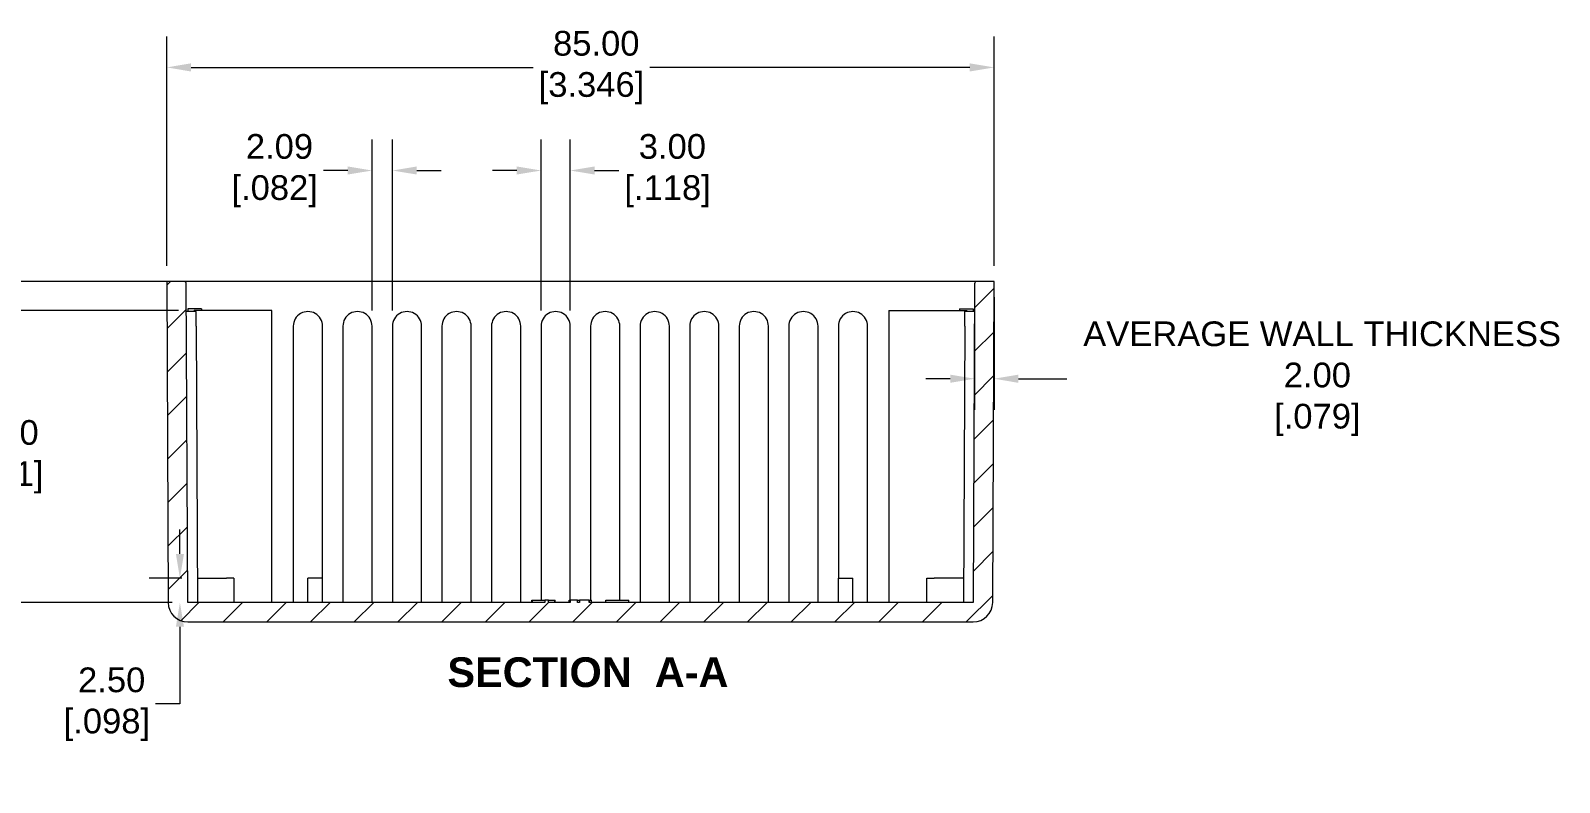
# Model space of a CAD drawing. Header units: millimetres. Extents: x 13 to 546, y 6 to 425.
# Drawn here: x 110.8 to 267.9, y 239.9 to 317.1 of the extents above; entities that cross this region are included whole.
import ezdxf

# ---------------------------------------------------------------- set-up
doc = ezdxf.new("R2010")
doc.units = ezdxf.units.MM
for name, color, linetype, lineweight in [('Dimension (ANSI)', 7, 'Continuous', 9), ('Hatch (ANSI)', 7, 'Continuous', 9), ('Symbol (ANSI)', 7, 'Continuous', 9), ('Visible (ANSI)', 7, 'Continuous', 18)]:
    doc.layers.add(name, color=color, linetype=linetype, lineweight=lineweight)
doc.styles.add('Label Text (ANSI)', font='ARIALBD.TTF')
doc.styles.add('Note Text (ANSI)', font='ARIAL.TTF')
doc.dimstyles.new('Default - mm (ANSI)', dxfattribs={"dimtxt": 2.54, "dimasz": 2.5, "dimexe": 3.175, "dimexo": 1.6002, "dimgap": 0.8, "dimtad": 0, "dimtih": 1, "dimtoh": 1, "dimrnd": 1e-08, "dimzin": 4, "dimdsep": 46, "dimtxsty": 'Note Text (ANSI)', "dimcen": 0.09, "dimdle": 10, "dimclrd": 256, "dimclre": 256, "dimclrt": 256, "dimadec": 1, "dimazin": 0, "dimtfac": 1.2, "dimtofl": 0, "dimtmove": 0, "dimatfit": 3, "dimfxl": 0, "dimtolj": 1, "dimtzin": 0, "dimlwd": -1, "dimlwe": -1, "dimarcsym": 0})

# ---------------------------------------------------------------- blocks, each defined once
blk = doc.blocks.new('*D10')
at = {"layer": 'Defpoints', "color": 0}
for p in [(124.84, 313.36), (124.84, 291.36), (209.84, 291.36)]:
    blk.add_point(p, dxfattribs=at)
at = {"layer": 'Dimension (ANSI)'}
for p, q in [((124.84, 292.96), (124.84, 316.53)), ((209.84, 292.96), (209.84, 316.53)), ((127.34, 313.36), (162.49, 313.36)), ((207.34, 313.36), (174.47, 313.36))]:
    blk.add_line(p, q, dxfattribs=at)
for points in [[(127.34, 313.78), (127.34, 312.94), (124.84, 313.36)], [(207.34, 313.78), (207.34, 312.94), (209.84, 313.36)]]:
    blk.add_solid(points, dxfattribs=at)
at = {"layer": 'Dimension (ANSI)', "insert": (168.48, 317.11), "char_height": 2.54, "attachment_point": 2, "style": 'Note Text (ANSI)'}
blk.add_mtext('\\A1; 85.00\\P[3.346]', dxfattribs=at)
blk = doc.blocks.new('*D11')
at = {"layer": 'Defpoints', "color": 0}
for p in [(207.84, 291.11), (209.84, 291.36), (207.84, 281.36)]:
    blk.add_point(p, dxfattribs=at)
at = {"layer": 'Dimension (ANSI)'}
for p, q in [((207.84, 289.51), (207.84, 278.18)), ((209.84, 289.76), (209.84, 278.18)), ((205.34, 281.36), (202.84, 281.36)), ((212.34, 281.36), (217.31, 281.36))]:
    blk.add_line(p, q, dxfattribs=at)
for points in [[(205.34, 281.78), (205.34, 280.94), (207.84, 281.36)], [(212.34, 281.78), (212.34, 280.94), (209.84, 281.36)]]:
    blk.add_solid(points, dxfattribs=at)
at = {"layer": 'Dimension (ANSI)', "insert": (243.06, 287.25), "char_height": 2.54, "attachment_point": 2, "style": 'Note Text (ANSI)'}
blk.add_mtext('\\A1; {AVERAGE WALL THICKNESS\\P}2.00\\P[.079]', dxfattribs=at)
blk = doc.blocks.new('*D12')
at = {"layer": 'Defpoints', "color": 0}
for p in [(148.03, 302.76), (145.94, 286.76), (148.03, 286.76)]:
    blk.add_point(p, dxfattribs=at)
at = {"layer": 'Dimension (ANSI)'}
for p, q in [((145.94, 288.36), (145.94, 305.94)), ((148.03, 288.36), (148.03, 305.94)), ((143.44, 302.76), (140.94, 302.76)), ((150.53, 302.76), (153.03, 302.76))]:
    blk.add_line(p, q, dxfattribs=at)
for points in [[(143.44, 303.18), (143.44, 302.35), (145.94, 302.76)], [(150.53, 303.18), (150.53, 302.35), (148.03, 302.76)]]:
    blk.add_solid(points, dxfattribs=at)
at = {"layer": 'Dimension (ANSI)', "insert": (135.93, 306.51), "char_height": 2.54, "attachment_point": 2, "style": 'Note Text (ANSI)'}
blk.add_mtext('\\A1; 2.09\\P[.082]', dxfattribs=at)
blk = doc.blocks.new('*D13')
at = {"layer": 'Defpoints', "color": 0}
for p in [(163.3, 302.76), (163.3, 286.76), (166.3, 286.76)]:
    blk.add_point(p, dxfattribs=at)
at = {"layer": 'Dimension (ANSI)'}
for p, q in [((163.3, 288.36), (163.3, 305.94)), ((166.3, 288.36), (166.3, 305.94)), ((160.8, 302.76), (158.3, 302.76)), ((168.8, 302.76), (171.3, 302.76))]:
    blk.add_line(p, q, dxfattribs=at)
for points in [[(160.8, 303.18), (160.8, 302.35), (163.3, 302.76)], [(168.8, 303.18), (168.8, 302.35), (166.3, 302.76)]]:
    blk.add_solid(points, dxfattribs=at)
at = {"layer": 'Dimension (ANSI)', "insert": (176.3, 306.51), "char_height": 2.54, "attachment_point": 2, "style": 'Note Text (ANSI)'}
blk.add_mtext('\\A1; 3.00\\P[.118]', dxfattribs=at)
blk = doc.blocks.new('*D32')
at = {"layer": 'Defpoints', "color": 0}
for p in [(126.19, 260.86), (127.98, 260.86), (126.99, 258.36)]:
    blk.add_point(p, dxfattribs=at)
at = {"layer": 'Dimension (ANSI)'}
for p, q in [((126.19, 263.36), (126.19, 265.86)), ((126.38, 260.86), (123.02, 260.86)), ((125.39, 258.36), (123.02, 258.36)), ((126.19, 255.86), (126.19, 247.93)), ((126.19, 247.93), (123.69, 247.93))]:
    blk.add_line(p, q, dxfattribs=at)
for points in [[(125.78, 263.36), (126.61, 263.36), (126.19, 260.86)], [(125.78, 255.86), (126.61, 255.86), (126.19, 258.36)]]:
    blk.add_solid(points, dxfattribs=at)
at = {"layer": 'Dimension (ANSI)', "insert": (118.69, 251.68), "char_height": 2.54, "attachment_point": 2, "style": 'Note Text (ANSI)'}
blk.add_mtext('\\A1; 2.50\\P[.098]', dxfattribs=at)
blk = doc.blocks.new('*D33')
at = {"layer": 'Defpoints', "color": 0}
for p in [(106.75, 288.36), (127.64, 288.36), (126.99, 258.36)]:
    blk.add_point(p, dxfattribs=at)
at = {"layer": 'Dimension (ANSI)'}
for p, q in [((126.04, 288.36), (103.57, 288.36)), ((106.75, 285.86), (106.75, 277.91)), ((106.75, 260.86), (106.75, 268.81)), ((125.39, 258.36), (103.57, 258.36))]:
    blk.add_line(p, q, dxfattribs=at)
for points in [[(106.33, 285.86), (107.16, 285.86), (106.75, 288.36)], [(106.33, 260.86), (107.16, 260.86), (106.75, 258.36)]]:
    blk.add_solid(points, dxfattribs=at)
at = {"layer": 'Dimension (ANSI)', "insert": (106.75, 277.11), "char_height": 2.54, "attachment_point": 2, "style": 'Note Text (ANSI)'}
blk.add_mtext('\\A1; 30.00\\P[1.181]', dxfattribs=at)
blk = doc.blocks.new('*D34')
at = {"layer": 'Defpoints', "color": 0}
for p in [(92.6, 291.36), (126.6, 291.36), (126.99, 258.36)]:
    blk.add_point(p, dxfattribs=at)
at = {"layer": 'Dimension (ANSI)'}
for p, q in [((125, 291.36), (89.42, 291.36)), ((92.6, 288.86), (92.6, 279.41)), ((92.6, 260.86), (92.6, 270.31)), ((125.39, 258.36), (89.42, 258.36))]:
    blk.add_line(p, q, dxfattribs=at)
for points in [[(92.18, 288.86), (93.01, 288.86), (92.6, 291.36)], [(92.18, 260.86), (93.01, 260.86), (92.6, 258.36)]]:
    blk.add_solid(points, dxfattribs=at)
at = {"layer": 'Dimension (ANSI)', "insert": (92.6, 278.61), "char_height": 2.54, "attachment_point": 2, "style": 'Note Text (ANSI)'}
blk.add_mtext('\\A1; 33.00\\P[1.299]', dxfattribs=at)

msp = doc.modelspace()

# ---------------------------------------------------------------- hatches: boundary and pattern name
at = {"layer": 'Hatch (ANSI)'}
h = msp.add_hatch(dxfattribs=at)
h.set_pattern_fill('ANSI31', color=256, scale=25.4, style=0)
h.set_pattern_definition([(45, (0, 0), (-2.245064, 2.245064), [])])
edge = h.paths.add_edge_path()
edge.add_ellipse((126.989, 258.36), major_axis=(-2, -0.009), ratio=1, start_angle=0, end_angle=89.75)
edge.add_line((126.989, 256.36), (129.989, 256.36))
edge.add_line((129.989, 256.36), (166.511, 256.36))
edge.add_line((166.511, 256.36), (166.722, 256.36))
edge.add_line((166.722, 256.36), (204.701, 256.36))
edge.add_line((204.701, 256.36), (207.701, 256.36))
edge.add_ellipse((207.701, 258.36), major_axis=(0, -2), ratio=1, start_angle=0, end_angle=89.75)
edge.add_line((209.701, 258.351), (209.845, 291.36))
edge.add_line((209.845, 291.36), (208.094, 291.36))
edge.add_ellipse((208.094, 291.11), major_axis=(0, 0.25), ratio=1, start_angle=0, end_angle=89.75)
edge.add_line((207.844, 291.111), (207.831, 288.26))
edge.add_line((207.831, 288.26), (207.825, 286.76))
edge.add_line((207.825, 286.76), (207.701, 258.36))
edge.add_line((207.701, 258.36), (207.307, 258.36))
edge.add_line((207.307, 258.36), (207.045, 258.36))
edge.add_line((207.045, 258.36), (206.701, 258.36))
edge.add_line((206.701, 258.36), (206.6, 258.36))
edge.add_line((206.6, 258.36), (206.286, 258.36))
edge.add_line((206.286, 258.36), (206.204, 258.36))
edge.add_line((206.204, 258.36), (205.497, 258.36))
edge.add_line((205.497, 258.36), (203.701, 258.36))
edge.add_line((203.701, 258.36), (202.951, 258.36))
edge.add_line((202.951, 258.36), (199.045, 258.36))
edge.add_line((199.045, 258.36), (196.845, 258.36))
edge.add_line((196.845, 258.36), (195.345, 258.36))
edge.add_line((195.345, 258.36), (193.845, 258.36))
edge.add_line((193.845, 258.36), (191.754, 258.36))
edge.add_line((191.754, 258.36), (188.754, 258.36))
edge.add_line((188.754, 258.36), (186.663, 258.36))
edge.add_line((186.663, 258.36), (183.663, 258.36))
edge.add_line((183.663, 258.36), (181.572, 258.36))
edge.add_line((181.572, 258.36), (178.572, 258.36))
edge.add_line((178.572, 258.36), (176.481, 258.36))
edge.add_line((176.481, 258.36), (173.481, 258.36))
edge.add_line((173.481, 258.36), (172.326, 258.36))
edge.add_line((172.326, 258.36), (172.285, 258.36))
edge.add_line((172.285, 258.36), (172.259, 258.36))
edge.add_line((172.259, 258.36), (172.129, 258.36))
edge.add_line((172.129, 258.36), (172.101, 258.36))
edge.add_line((172.101, 258.36), (172.062, 258.36))
edge.add_line((172.062, 258.36), (172.024, 258.36))
edge.add_line((172.024, 258.36), (171.948, 258.36))
edge.add_line((171.948, 258.36), (171.832, 258.36))
edge.add_line((171.832, 258.36), (171.806, 258.36))
edge.add_line((171.806, 258.36), (171.763, 258.36))
edge.add_line((171.763, 258.36), (171.642, 258.36))
edge.add_line((171.642, 258.36), (171.39, 258.36))
edge.add_line((171.39, 258.36), (171.137, 258.36))
edge.add_line((171.137, 258.36), (170.507, 258.36))
edge.add_line((170.507, 258.36), (170.442, 258.36))
edge.add_line((170.442, 258.36), (170.315, 258.36))
edge.add_line((170.315, 258.36), (170.302, 258.36))
edge.add_line((170.302, 258.36), (170.261, 258.36))
edge.add_line((170.261, 258.36), (170.205, 258.36))
edge.add_line((170.205, 258.36), (170.168, 258.36))
edge.add_line((170.168, 258.36), (170.138, 258.36))
edge.add_line((170.138, 258.36), (170.004, 258.36))
edge.add_line((170.004, 258.36), (169.985, 258.36))
edge.add_line((169.985, 258.36), (169.944, 258.36))
edge.add_line((169.944, 258.36), (168.498, 258.36))
edge.add_line((168.498, 258.36), (168.39, 258.36))
edge.add_line((168.39, 258.36), (168.263, 258.36))
edge.add_line((168.263, 258.36), (168.244, 258.36))
edge.add_line((168.244, 258.36), (168.244, 258.61))
edge.add_line((168.244, 258.61), (168.176, 258.61))
edge.add_line((168.176, 258.61), (167.257, 258.61))
edge.add_line((167.257, 258.61), (167.257, 258.36))
edge.add_line((167.257, 258.36), (167.141, 258.36))
edge.add_line((167.141, 258.36), (167.053, 258.36))
edge.add_line((167.053, 258.36), (167.053, 258.61))
edge.add_line((167.053, 258.61), (166.722, 258.61))
edge.add_line((166.722, 258.61), (166.511, 258.61))
edge.add_line((166.511, 258.61), (166.359, 258.61))
edge.add_line((166.359, 258.61), (166.305, 258.61))
edge.add_line((166.305, 258.61), (166.305, 258.36))
edge.add_line((166.305, 258.36), (166.299, 258.36))
edge.add_line((166.299, 258.36), (166.198, 258.36))
edge.add_line((166.198, 258.36), (166.191, 258.36))
edge.add_line((166.191, 258.36), (164.76, 258.36))
edge.add_line((164.76, 258.36), (164.711, 258.36))
edge.add_line((164.711, 258.36), (164.527, 258.36))
edge.add_line((164.527, 258.36), (164.447, 258.36))
edge.add_line((164.447, 258.36), (164.232, 258.36))
edge.add_line((164.232, 258.36), (164.078, 258.36))
edge.add_line((164.078, 258.36), (164.078, 258.61))
edge.add_line((164.078, 258.61), (163.677, 258.61))
edge.add_line((163.677, 258.61), (163.677, 258.36))
edge.add_line((163.677, 258.36), (163.563, 258.36))
edge.add_line((163.563, 258.36), (163.561, 258.36))
edge.add_line((163.561, 258.36), (163.299, 258.36))
edge.add_line((163.299, 258.36), (162.73, 258.36))
edge.add_line((162.73, 258.36), (162.728, 258.36))
edge.add_line((162.728, 258.36), (162.674, 258.36))
edge.add_line((162.674, 258.36), (162.594, 258.36))
edge.add_line((162.594, 258.36), (162.411, 258.36))
edge.add_line((162.411, 258.36), (162.363, 258.36))
edge.add_line((162.363, 258.36), (161.208, 258.36))
edge.add_line((161.208, 258.36), (158.208, 258.36))
edge.add_line((158.208, 258.36), (156.117, 258.36))
edge.add_line((156.117, 258.36), (153.117, 258.36))
edge.add_line((153.117, 258.36), (151.026, 258.36))
edge.add_line((151.026, 258.36), (148.026, 258.36))
edge.add_line((148.026, 258.36), (145.936, 258.36))
edge.add_line((145.936, 258.36), (142.936, 258.36))
edge.add_line((142.936, 258.36), (140.845, 258.36))
edge.add_line((140.845, 258.36), (139.345, 258.36))
edge.add_line((139.345, 258.36), (137.845, 258.36))
edge.add_line((137.845, 258.36), (135.645, 258.36))
edge.add_line((135.645, 258.36), (131.739, 258.36))
edge.add_line((131.739, 258.36), (130.989, 258.36))
edge.add_line((130.989, 258.36), (129.192, 258.36))
edge.add_line((129.192, 258.36), (128.485, 258.36))
edge.add_line((128.485, 258.36), (128.403, 258.36))
edge.add_line((128.403, 258.36), (128.089, 258.36))
edge.add_line((128.089, 258.36), (127.989, 258.36))
edge.add_line((127.989, 258.36), (127.645, 258.36))
edge.add_line((127.645, 258.36), (127.382, 258.36))
edge.add_line((127.382, 258.36), (126.989, 258.36))
edge.add_line((126.989, 258.36), (126.988, 258.61))
edge.add_line((126.988, 258.61), (126.865, 286.76))
edge.add_line((126.865, 286.76), (126.858, 288.26))
edge.add_line((126.858, 288.26), (126.846, 291.111))
edge.add_ellipse((126.596, 291.11), major_axis=(0.25, 0.001), ratio=1, start_angle=0, end_angle=89.75)
edge.add_line((126.596, 291.36), (124.845, 291.36))
edge.add_line((124.845, 291.36), (124.988, 258.61))
edge.add_line((124.988, 258.61), (124.989, 258.351))

# ---------------------------------------------------------------- linework, layer by layer
at = {"layer": 'Visible (ANSI)'}
for p, q in [((126.596, 291.36), (124.845, 291.36)), ((124.845, 291.36), (124.989, 258.351)), ((208.094, 291.36), (126.596, 291.36)), ((126.989, 258.36), (126.846, 291.111)), ((207.844, 291.111), (207.701, 258.36)), ((209.845, 291.36), (208.094, 291.36)), ((209.701, 258.351), (209.845, 291.36)), ((127.858, 288.264), (126.858, 288.26)), ((128.403, 288.56), (126.989, 288.56)), ((126.989, 288.56), (126.989, 288.26)), ((135.645, 288.36), (127.645, 288.36)), ((127.645, 288.263), (127.645, 288.36)), ((127.865, 286.764), (127.858, 288.264)), ((128.403, 288.56), (128.403, 288.36)), ((135.645, 258.36), (135.645, 288.36)), ((199.045, 288.36), (207.045, 288.36)), ((199.045, 288.36), (199.045, 258.36)), ((206.286, 288.56), (207.701, 288.56)), ((206.286, 288.56), (206.286, 288.36)), ((206.825, 286.764), (206.831, 288.264)), ((207.831, 288.26), (206.831, 288.264)), ((207.045, 288.36), (207.045, 288.263)), ((207.701, 288.56), (207.701, 288.26)), ((127.865, 286.764), (127.989, 258.36)), ((137.845, 286.764), (137.845, 258.36)), ((140.845, 260.86), (140.845, 286.764)), ((142.936, 286.764), (142.936, 258.36)), ((145.936, 258.36), (145.936, 286.764)), ((148.026, 286.764), (148.026, 258.36)), ((151.026, 258.36), (151.026, 286.764)), ((153.117, 286.764), (153.117, 258.36)), ((156.117, 258.36), (156.117, 286.764)), ((158.208, 286.764), (158.208, 258.36)), ((161.208, 258.36), (161.208, 286.764)), ((163.299, 286.764), (163.299, 258.61)), ((166.299, 258.61), (166.299, 286.764)), ((168.39, 286.764), (168.39, 258.61)), ((171.39, 258.61), (171.39, 286.764)), ((173.481, 286.764), (173.481, 258.36)), ((176.481, 258.36), (176.481, 286.764)), ((178.572, 286.764), (178.572, 258.36)), ((181.572, 258.36), (181.572, 286.764)), ((183.663, 286.764), (183.663, 258.36)), ((186.663, 258.36), (186.663, 286.764)), ((188.754, 286.764), (188.754, 258.36)), ((191.754, 258.36), (191.754, 286.764)), ((193.845, 286.764), (193.845, 260.86)), ((196.845, 258.36), (196.845, 286.764)), ((206.825, 286.764), (206.701, 258.36)), ((127.978, 260.86), (130.989, 260.86)), ((131.739, 260.86), (130.989, 260.86)), ((131.739, 260.86), (131.739, 258.36)), ((140.845, 260.86), (139.345, 260.86)), ((139.345, 258.36), (139.345, 260.86)), ((140.845, 258.36), (140.845, 260.86)), ((193.845, 260.86), (195.345, 260.86)), ((193.845, 258.36), (193.845, 260.86)), ((195.345, 258.36), (195.345, 260.86)), ((202.951, 260.86), (203.701, 260.86)), ((202.951, 258.36), (202.951, 260.86)), ((206.712, 260.86), (203.701, 260.86)), ((163.677, 258.36), (126.989, 258.36)), ((162.363, 258.61), (162.411, 258.61)), ((162.363, 258.36), (162.363, 258.61)), ((162.411, 258.61), (163.677, 258.61)), ((162.411, 258.36), (162.411, 258.61)), ((164.078, 258.61), (163.677, 258.61)), ((163.677, 258.61), (163.677, 258.36)), ((164.078, 258.36), (164.078, 258.61)), ((164.078, 258.61), (164.711, 258.61)), ((166.305, 258.36), (164.078, 258.36)), ((164.711, 258.36), (164.711, 258.61)), ((164.711, 258.61), (164.76, 258.61)), ((164.76, 258.36), (164.76, 258.61)), ((166.191, 258.61), (166.305, 258.61)), ((166.191, 258.36), (166.191, 258.61)), ((167.053, 258.61), (166.305, 258.61)), ((166.305, 258.61), (166.305, 258.36)), ((167.053, 258.36), (167.053, 258.61)), ((167.053, 258.61), (167.141, 258.61)), ((167.257, 258.36), (167.053, 258.36)), ((167.141, 258.61), (167.257, 258.61)), ((168.244, 258.61), (167.257, 258.61)), ((167.257, 258.61), (167.257, 258.36)), ((168.244, 258.36), (168.244, 258.61)), ((168.244, 258.61), (168.263, 258.61)), ((207.701, 258.36), (168.244, 258.36)), ((168.263, 258.61), (168.498, 258.61)), ((168.263, 258.36), (168.263, 258.61)), ((168.498, 258.36), (168.498, 258.61)), ((169.944, 258.61), (170.261, 258.61)), ((169.944, 258.36), (169.944, 258.61)), ((170.261, 258.61), (171.137, 258.61)), ((171.137, 258.61), (172.024, 258.61)), ((172.024, 258.61), (172.326, 258.61)), ((172.326, 258.36), (172.326, 258.61)), ((126.989, 256.36), (207.701, 256.36))]:
    msp.add_line(p, q, dxfattribs=at)
for centre, radius, start, end in [((126.596, 291.11), 0.25, 0.25, 90), ((208.094, 291.11), 0.25, 90, 179.75), ((126.989, 258.36), 2, 180.25, 270), ((207.701, 258.36), 2, 270, 359.75)]:
    msp.add_arc(centre, radius, start, end, dxfattribs=at)
for centre in [(139.345, 286.764), (144.436, 286.764), (149.526, 286.764), (154.617, 286.764), (159.708, 286.764), (164.799, 286.764), (169.89, 286.764), (174.981, 286.764), (180.072, 286.764), (185.163, 286.764), (190.254, 286.764), (195.345, 286.764)]:
    msp.add_ellipse(centre, major_axis=(1.5, 0), ratio=0.9999905, start_param=0, end_param=3.1415927, dxfattribs=at)

# ---------------------------------------------------------------- texts
at = {"layer": 'Symbol (ANSI)', "insert": (153.677, 249.629), "char_height": 3.05, "attachment_point": 7, "style": 'Label Text (ANSI)'}
msp.add_mtext('SECTION  A-A', dxfattribs=at)

# ---------------------------------------------------------------- dimensions: what is measured, and where the dimension line sits
at = {"layer": 'Dimension (ANSI)'}
for base, p1, p2, angle, text, override, picture, middle in [((124.845, 313.36), (209.845, 291.36), (124.845, 291.36), 180, ' <>\\X[3.346]', {"dimtih": 0, "dimtoh": 0, "dimdec": 2, "dimpost": '\\X', "dimtp": 0, "dimtm": 0, "dimtdec": 2, "dimatfit": 1, "dimtvp": -0.25}, '*D10', (168.477, 313.36)), ((92.596, 291.36), (126.989, 258.36), (126.596, 291.36), 90, ' <>\\X[1.299]', {"dimdec": 2, "dimpost": '\\X', "dimtp": 0, "dimtm": 0, "dimtdec": 2, "dimatfit": 1, "dimtvp": -0.25}, '*D34', (92.596, 274.86)), ((207.844, 281.36), (209.845, 291.36), (207.844, 291.111), 180, ' {AVERAGE WALL THICKNESS\\P}<>\\X[.079]', {"dimtih": 0, "dimtoh": 0, "dimdec": 2, "dimpost": '\\X', "dimtp": 0, "dimtm": 0, "dimtdec": 2, "dimatfit": 1, "dimtvp": -0.333333}, '*D11', (243.057, 281.36)), ((106.746, 288.36), (126.989, 258.36), (127.645, 288.36), 90, ' <>\\X[1.181]', {"dimdec": 2, "dimpost": '\\X', "dimtp": 0, "dimtm": 0, "dimtdec": 2, "dimatfit": 1, "dimtvp": -0.25}, '*D33', (106.746, 273.36)), ((126.194, 260.86), (126.989, 258.36), (127.978, 260.86), 90, ' <>\\X[.098]', {"dimdec": 2, "dimpost": '\\X', "dimtp": 0, "dimtm": 0, "dimtdec": 2, "dimatfit": 1, "dimtvp": -0.25}, '*D32', (118.69, 247.932))]:
    dim = msp.add_linear_dim(base=base, p1=p1, p2=p2, angle=angle, text=text, dimstyle='Default - mm (ANSI)', override=override, dxfattribs=at)
    dim.commit()
    dim.dimension.update_dxf_attribs({"geometry": picture, "text_midpoint": middle, "dimtype": 160})
for base, p1, p2, text, picture, middle in [((148.026, 302.764), (145.936, 286.764), (148.026, 286.764), ' <>\\X[.082]', '*D12', (135.932, 302.764)), ((163.299, 302.764), (166.299, 286.764), (163.299, 286.764), ' <>\\X[.118]', '*D13', (176.302, 302.764))]:
    dim = msp.add_linear_dim(base=base, p1=p1, p2=p2, text=text, dimstyle='Default - mm (ANSI)', override={"dimtih": 0, "dimtoh": 0, "dimdec": 2, "dimpost": '\\X', "dimtp": 0, "dimtm": 0, "dimtdec": 2, "dimatfit": 1, "dimtvp": -0.25}, dxfattribs=at)
    dim.commit()
    dim.dimension.update_dxf_attribs({"geometry": picture, "text_midpoint": middle, "dimtype": 160})

doc.saveas('drawing.dxf')
